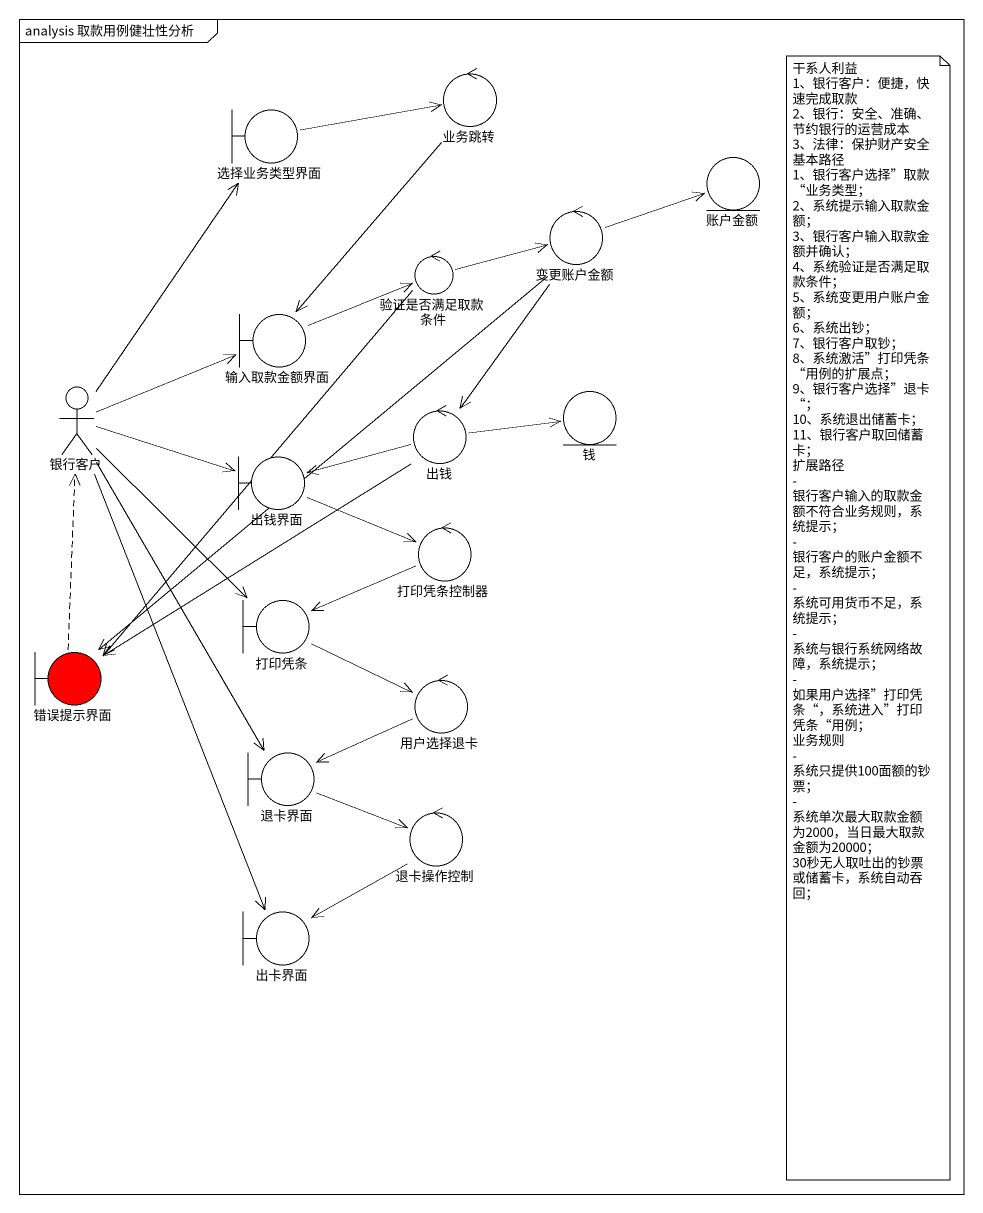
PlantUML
@startuml
mainframe analysis 取款用例健壮性分析
control 业务跳转
boundary 选择业务类型界面
entity 账户金额
control 变更账户金额
control 验证是否满足取款条件
boundary 输入取款金额界面
actor 银行客户
control 出钱
entity 钱
boundary 出钱界面
control 打印凭条控制器
boundary 打印凭条
boundary 错误提示界面 #FF0000
control 用户选择退卡
boundary 退卡界面
control 退卡操作控制
boundary 出卡界面
业务跳转 --> 输入取款金额界面
选择业务类型界面 -right-> 业务跳转
变更账户金额 -right-> 账户金额
变更账户金额 --> 出钱
变更账户金额 --> 错误提示界面
验证是否满足取款条件 -right-> 变更账户金额
验证是否满足取款条件 --> 错误提示界面
输入取款金额界面 -right-> 验证是否满足取款条件
银行客户 -up-> 选择业务类型界面
银行客户 -right-> 输入取款金额界面
银行客户 -right-> 出钱界面
银行客户 --> 打印凭条
银行客户 --> 退卡界面
银行客户 --> 出卡界面
出钱 -right-> 钱
出钱 -left-> 出钱界面
出钱 --> 错误提示界面
出钱界面 -right-> 打印凭条控制器
打印凭条控制器 -left-> 打印凭条
打印凭条 -right-> 用户选择退卡
错误提示界面 .up.> 银行客户
用户选择退卡 -left-> 退卡界面
退卡界面 -right-> 退卡操作控制
退卡操作控制 --> 出卡界面
note as N1
  干系人利益
  1、银行客户：便捷，快速完成取款
  2、银行：安全、准确、节约银行的运营成本
  3、法律：保护财产安全
  基本路径
  1、银行客户选择”取款“业务类型；
  2、系统提示输入取款金额；
  3、银行客户输入取款金额并确认；
  4、系统验证是否满足取款条件；
  5、系统变更用户账户金额；
  6、系统出钞；
  7、银行客户取钞；
  8、系统激活”打印凭条“用例的扩展点；
  9、银行客户选择”退卡“；
  10、系统退出储蓄卡；
  11、银行客户取回储蓄卡；
  扩展路径
  - 银行客户输入的取款金额不符合业务规则，系统提示；
  - 银行客户的账户金额不足，系统提示；
  - 系统可用货币不足，系统提示；
  - 系统与银行系统网络故障，系统提示；
  - 如果用户选择”打印凭条“，系统进入”打印凭条“用例；
  业务规则
  - 系统只提供100面额的钞票；
  - 系统单次最大取款金额为2000，当日最大取款金额为20000；
  30秒无人取吐出的钞票或储蓄卡，系统自动吞回；
end note
@enduml
